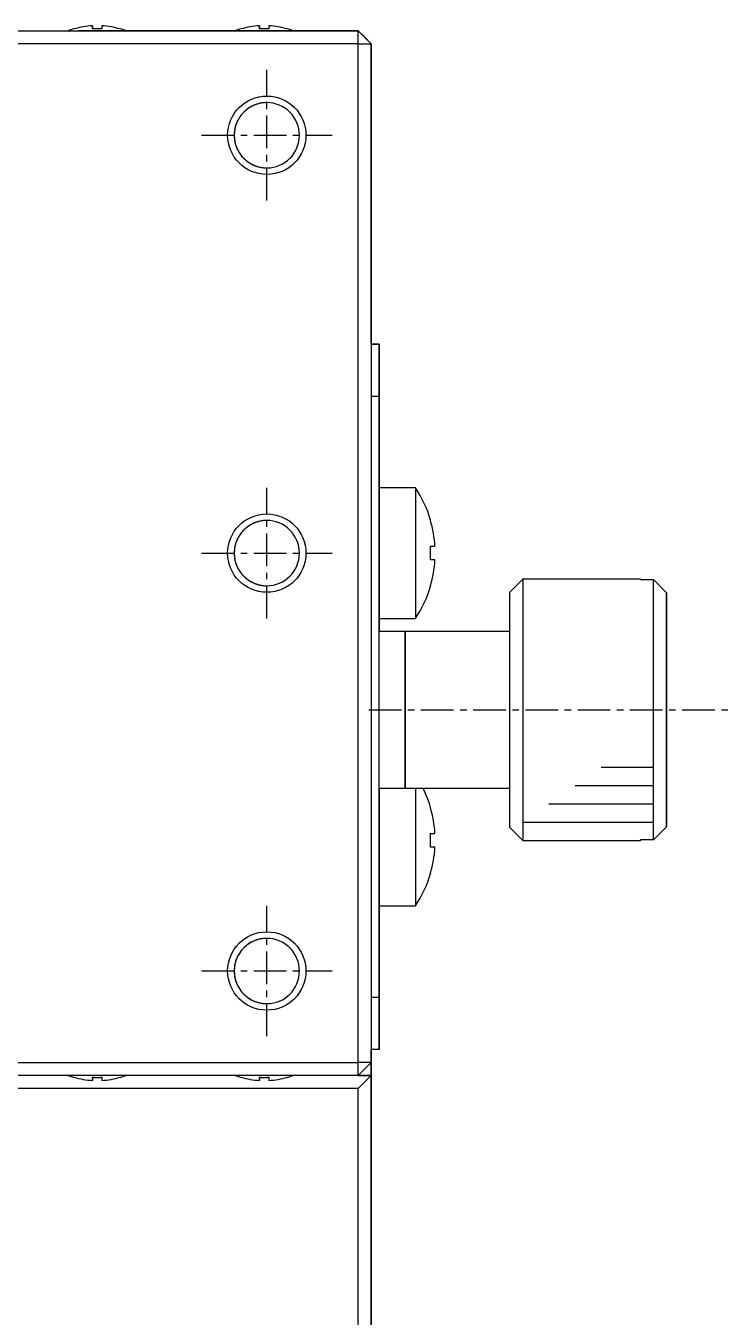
# Model space of a CAD drawing. Extents: x 81 to 317, y 60 to 277.
# Drawn here: x 155.05 to 181.98, y 109.36 to 158.81 of the extents above; entities that cross this region are included whole.
import ezdxf

# ---------------------------------------------------------------- set-up
doc = ezdxf.new("R2010")
doc.units = 0
doc.linetypes.add('CENTER', pattern=[2, 1.25, -0.25, 0.25, -0.25])
doc.layers.get('0').update_dxf_attribs({"linetype": 'CONTINUOUS'})
doc.layers.add('CENTER', color=1, linetype='CENTER')

msp = doc.modelspace()

# ---------------------------------------------------------------- linework, layer by layer
at = {"color": 7, "linetype": 'CONTINUOUS'}
for p, q in [((157.599, 158.806), (157.599, 158.685)), ((157.599, 158.685), (157.599, 158.806)), ((157.599, 158.806), (157.599, 158.685)), ((157.959, 158.806), (157.959, 158.685)), ((163.999, 158.806), (163.999, 158.685)), ((163.999, 158.685), (163.999, 158.806)), ((163.999, 158.806), (163.999, 158.685)), ((164.359, 158.806), (164.359, 158.685)), ((128.778, 158.616), (167.778, 158.616)), ((156.892, 158.685), (156.89, 158.69)), ((156.89, 158.69), (156.892, 158.685)), ((161.479, 158.616), (157.078, 158.616)), ((158.667, 158.69), (158.665, 158.685)), ((164.179, 158.616), (161.479, 158.616)), ((163.292, 158.685), (163.29, 158.69)), ((163.29, 158.69), (163.292, 158.685)), ((166.929, 158.616), (164.179, 158.616)), ((165.067, 158.69), (165.065, 158.685)), ((167.34, 158.616), (166.929, 158.616)), ((167.779, 158.616), (167.34, 158.616)), ((167.778, 158.616), (167.779, 158.616)), ((168.278, 158.116), (167.778, 158.616)), ((167.778, 158.116), (167.778, 158.616)), ((167.779, 158.616), (168.029, 158.366)), ((167.779, 158.616), (168.279, 158.116)), ((168.029, 158.366), (168.279, 158.116)), ((167.778, 158.116), (128.778, 158.116)), ((167.778, 119.116), (167.778, 158.116)), ((167.778, 158.116), (168.278, 158.116)), ((168.278, 158.116), (168.278, 119.116)), ((168.279, 158.116), (168.278, 158.116)), ((168.279, 146.616), (168.279, 158.116)), ((168.279, 146.616), (168.279, 158.116)), ((168.279, 157.616), (168.279, 157.616)), ((168.279, 156.817), (168.279, 157.616)), ((168.279, 146.616), (168.279, 156.817)), ((168.279, 153.366), (168.279, 155.866)), ((168.279, 155.866), (168.279, 153.366)), ((168.279, 148.541), (168.279, 150.691)), ((168.279, 150.691), (168.279, 148.541)), ((168.279, 146.616), (168.278, 146.616)), ((168.278, 146.616), (168.578, 146.616)), ((168.579, 146.616), (168.279, 146.616)), ((168.578, 146.616), (168.579, 146.616)), ((168.578, 146.616), (168.578, 144.616)), ((168.579, 144.616), (168.579, 146.616)), ((168.579, 144.966), (168.579, 143.316)), ((168.579, 143.316), (168.579, 144.966)), ((168.578, 121.616), (168.578, 144.616)), ((168.579, 144.616), (168.579, 141.116)), ((168.579, 143.316), (168.579, 135.616)), ((169.97, 141.116), (168.579, 141.116)), ((169.97, 141.116), (169.97, 136.116)), ((170.541, 139.874), (170.548, 139.878)), ((170.548, 139.878), (170.541, 139.874)), ((170.541, 138.876), (170.714, 138.876)), ((170.714, 138.356), (170.541, 138.356)), ((170.714, 138.356), (170.541, 138.356)), ((174.079, 137.616), (173.579, 137.116)), ((174.079, 137.616), (174.079, 127.616)), ((178.579, 137.616), (174.079, 137.616)), ((178.579, 137.6), (178.579, 137.616)), ((178.579, 137.616), (178.579, 137.6)), ((178.579, 137.6), (179.079, 137.6)), ((179.079, 127.632), (179.079, 137.6)), ((179.079, 137.6), (179.579, 137.098)), ((170.541, 137.357), (170.548, 137.354)), ((170.548, 137.354), (170.541, 137.357)), ((173.579, 128.116), (173.579, 137.116)), ((179.579, 128.134), (179.579, 137.098)), ((179.579, 128.134), (179.579, 137.098)), ((179.579, 137.098), (179.579, 128.134)), ((179.579, 137.098), (179.579, 128.134)), ((168.579, 136.116), (169.97, 136.116)), ((168.579, 136.116), (168.579, 135.616)), ((169.579, 135.616), (168.579, 135.616)), ((169.579, 129.616), (169.579, 135.616)), ((169.579, 135.616), (169.579, 129.616)), ((173.578, 135.616), (169.579, 135.616)), ((168.579, 129.616), (168.579, 122.916)), ((168.579, 129.616), (169.579, 129.616)), ((169.579, 129.616), (173.578, 129.616)), ((169.97, 129.616), (169.97, 125.116)), ((170.541, 128.874), (170.548, 128.878)), ((170.548, 128.878), (170.541, 128.874)), ((173.579, 128.116), (174.079, 127.616)), ((179.579, 128.134), (179.079, 127.632)), ((170.541, 127.876), (170.714, 127.876)), ((174.079, 127.616), (178.579, 127.616)), ((178.579, 127.632), (178.579, 127.616)), ((179.079, 127.632), (178.579, 127.632)), ((178.579, 127.616), (178.579, 127.632)), ((170.714, 127.356), (170.541, 127.356)), ((170.714, 127.356), (170.541, 127.356)), ((170.541, 126.357), (170.548, 126.354)), ((170.548, 126.354), (170.541, 126.357)), ((168.579, 125.116), (168.579, 121.616)), ((168.579, 125.116), (169.97, 125.116)), ((168.579, 121.266), (168.579, 122.916)), ((168.579, 122.916), (168.579, 121.266)), ((168.578, 121.616), (168.578, 119.616)), ((168.579, 119.616), (168.579, 121.616)), ((168.578, 119.616), (168.278, 119.616)), ((168.279, 88.616), (168.279, 119.616)), ((168.279, 119.116), (168.279, 119.616)), ((168.279, 119.116), (168.279, 119.616)), ((168.579, 119.616), (168.578, 119.616)), ((128.778, 119.116), (167.778, 119.116)), ((167.778, 118.616), (168.278, 119.116)), ((168.278, 119.116), (167.778, 119.116)), ((167.778, 118.616), (167.778, 119.116)), ((168.279, 119.116), (167.779, 118.616)), ((168.029, 118.866), (167.779, 118.616)), ((168.279, 119.116), (168.029, 118.866)), ((168.278, 119.116), (168.279, 119.116)), ((168.279, 119.116), (168.279, 118.616)), ((167.778, 118.616), (128.778, 118.616)), ((156.892, 118.546), (156.89, 118.542)), ((156.89, 118.542), (156.892, 118.546)), ((157.599, 118.426), (157.599, 118.546)), ((157.599, 118.546), (157.599, 118.426)), ((157.599, 118.426), (157.599, 118.546)), ((157.959, 118.546), (157.959, 118.426)), ((158.665, 118.546), (158.667, 118.542)), ((163.292, 118.546), (163.29, 118.542)), ((163.29, 118.542), (163.292, 118.546)), ((163.999, 118.426), (163.999, 118.546)), ((163.999, 118.546), (163.999, 118.426)), ((163.999, 118.426), (163.999, 118.546)), ((164.359, 118.546), (164.359, 118.426)), ((165.065, 118.546), (165.067, 118.542)), ((167.779, 118.616), (167.778, 118.616)), ((168.279, 118.616), (167.779, 118.616)), ((167.779, 118.616), (168.279, 118.616)), ((167.779, 118.116), (168.279, 118.616)), ((168.279, 118.616), (168.279, 84.616)), ((167.779, 118.116), (128.779, 118.116)), ((167.779, 84.116), (167.779, 118.116))]:
    msp.add_line(p, q, dxfattribs=at)
at = {"color": 9, "linetype": 'CONTINUOUS'}
for p, q in [((168.578, 144.616), (168.278, 144.616)), ((168.278, 121.616), (168.578, 121.616))]:
    msp.add_line(p, q, dxfattribs=at)
at = {"color": 3, "linetype": 'CONTINUOUS'}
for p, q in [((177.078, 130.416), (179.079, 130.416)), ((176.078, 129.716), (179.079, 129.716)), ((175.078, 129.016), (179.079, 129.016)), ((174.079, 128.316), (179.079, 128.316))]:
    msp.add_line(p, q, dxfattribs=at)
at = {"color": 7, "linetype": 'CONTINUOUS'}
for points in [[(157.959, 158.685, 0), (157.956, 158.685, 0), (157.953, 158.686, 0), (157.95, 158.686, 0), (157.947, 158.686, 0), (157.945, 158.686, 0), (157.942, 158.686, 0), (157.939, 158.686, 0), (157.936, 158.686, 0), (157.933, 158.686, 0), (157.93, 158.687, 0), (157.928, 158.687, 0), (157.925, 158.687, 0), (157.922, 158.687, 0), (157.919, 158.687, 0), (157.916, 158.687, 0), (157.914, 158.687, 0), (157.911, 158.687, 0), (157.908, 158.687, 0), (157.905, 158.688, 0), (157.902, 158.688, 0), (157.9, 158.688, 0), (157.897, 158.688, 0), (157.894, 158.688, 0), (157.891, 158.688, 0), (157.888, 158.688, 0), (157.885, 158.688, 0), (157.883, 158.688, 0), (157.88, 158.688, 0), (157.877, 158.688, 0), (157.874, 158.689, 0), (157.871, 158.689, 0), (157.869, 158.689, 0), (157.866, 158.689, 0), (157.863, 158.689, 0), (157.86, 158.689, 0), (157.857, 158.689, 0), (157.855, 158.689, 0), (157.852, 158.689, 0), (157.849, 158.689, 0), (157.846, 158.689, 0), (157.843, 158.689, 0), (157.84, 158.689, 0), (157.838, 158.689, 0), (157.835, 158.689, 0), (157.832, 158.689, 0), (157.829, 158.689, 0), (157.826, 158.69, 0), (157.824, 158.69, 0), (157.821, 158.69, 0), (157.818, 158.69, 0), (157.815, 158.69, 0), (157.812, 158.69, 0), (157.81, 158.69, 0), (157.807, 158.69, 0), (157.804, 158.69, 0), (157.801, 158.69, 0), (157.798, 158.69, 0), (157.795, 158.69, 0), (157.793, 158.69, 0), (157.79, 158.69, 0), (157.787, 158.69, 0), (157.784, 158.69, 0), (157.781, 158.69, 0), (157.779, 158.69, 0), (157.776, 158.69, 0), (157.773, 158.69, 0), (157.77, 158.69, 0), (157.767, 158.69, 0), (157.765, 158.69, 0), (157.762, 158.69, 0), (157.759, 158.69, 0), (157.756, 158.69, 0), (157.753, 158.69, 0), (157.75, 158.69, 0), (157.748, 158.69, 0), (157.745, 158.69, 0), (157.742, 158.69, 0), (157.739, 158.69, 0), (157.736, 158.69, 0), (157.734, 158.69, 0), (157.731, 158.69, 0), (157.728, 158.689, 0), (157.725, 158.689, 0), (157.722, 158.689, 0), (157.719, 158.689, 0), (157.717, 158.689, 0), (157.714, 158.689, 0), (157.711, 158.689, 0), (157.708, 158.689, 0), (157.705, 158.689, 0), (157.703, 158.689, 0), (157.7, 158.689, 0), (157.697, 158.689, 0), (157.694, 158.689, 0), (157.691, 158.689, 0), (157.689, 158.689, 0), (157.686, 158.689, 0), (157.683, 158.689, 0), (157.68, 158.688, 0), (157.677, 158.688, 0), (157.674, 158.688, 0), (157.672, 158.688, 0), (157.669, 158.688, 0), (157.666, 158.688, 0), (157.663, 158.688, 0), (157.66, 158.688, 0), (157.658, 158.688, 0), (157.655, 158.688, 0), (157.652, 158.688, 0), (157.649, 158.687, 0), (157.646, 158.687, 0), (157.644, 158.687, 0), (157.641, 158.687, 0), (157.638, 158.687, 0), (157.635, 158.687, 0), (157.632, 158.687, 0), (157.629, 158.687, 0), (157.627, 158.687, 0), (157.624, 158.686, 0), (157.621, 158.686, 0), (157.618, 158.686, 0), (157.615, 158.686, 0), (157.613, 158.686, 0), (157.61, 158.686, 0), (157.607, 158.686, 0), (157.604, 158.686, 0), (157.601, 158.685, 0), (157.599, 158.685, 0)], [(164.359, 158.685, 0), (164.356, 158.685, 0), (164.353, 158.686, 0), (164.35, 158.686, 0), (164.347, 158.686, 0), (164.345, 158.686, 0), (164.342, 158.686, 0), (164.339, 158.686, 0), (164.336, 158.686, 0), (164.333, 158.686, 0), (164.33, 158.687, 0), (164.328, 158.687, 0), (164.325, 158.687, 0), (164.322, 158.687, 0), (164.319, 158.687, 0), (164.316, 158.687, 0), (164.314, 158.687, 0), (164.311, 158.687, 0), (164.308, 158.687, 0), (164.305, 158.688, 0), (164.302, 158.688, 0), (164.3, 158.688, 0), (164.297, 158.688, 0), (164.294, 158.688, 0), (164.291, 158.688, 0), (164.288, 158.688, 0), (164.285, 158.688, 0), (164.283, 158.688, 0), (164.28, 158.688, 0), (164.277, 158.688, 0), (164.274, 158.689, 0), (164.271, 158.689, 0), (164.269, 158.689, 0), (164.266, 158.689, 0), (164.263, 158.689, 0), (164.26, 158.689, 0), (164.257, 158.689, 0), (164.255, 158.689, 0), (164.252, 158.689, 0), (164.249, 158.689, 0), (164.246, 158.689, 0), (164.243, 158.689, 0), (164.24, 158.689, 0), (164.238, 158.689, 0), (164.235, 158.689, 0), (164.232, 158.689, 0), (164.229, 158.689, 0), (164.226, 158.69, 0), (164.224, 158.69, 0), (164.221, 158.69, 0), (164.218, 158.69, 0), (164.215, 158.69, 0), (164.212, 158.69, 0), (164.21, 158.69, 0), (164.207, 158.69, 0), (164.204, 158.69, 0), (164.201, 158.69, 0), (164.198, 158.69, 0), (164.195, 158.69, 0), (164.193, 158.69, 0), (164.19, 158.69, 0), (164.187, 158.69, 0), (164.184, 158.69, 0), (164.181, 158.69, 0), (164.179, 158.69, 0), (164.176, 158.69, 0), (164.173, 158.69, 0), (164.17, 158.69, 0), (164.167, 158.69, 0), (164.165, 158.69, 0), (164.162, 158.69, 0), (164.159, 158.69, 0), (164.156, 158.69, 0), (164.153, 158.69, 0), (164.15, 158.69, 0), (164.148, 158.69, 0), (164.145, 158.69, 0), (164.142, 158.69, 0), (164.139, 158.69, 0), (164.136, 158.69, 0), (164.134, 158.69, 0), (164.131, 158.69, 0), (164.128, 158.689, 0), (164.125, 158.689, 0), (164.122, 158.689, 0), (164.119, 158.689, 0), (164.117, 158.689, 0), (164.114, 158.689, 0), (164.111, 158.689, 0), (164.108, 158.689, 0), (164.105, 158.689, 0), (164.103, 158.689, 0), (164.1, 158.689, 0), (164.097, 158.689, 0), (164.094, 158.689, 0), (164.091, 158.689, 0), (164.089, 158.689, 0), (164.086, 158.689, 0), (164.083, 158.689, 0), (164.08, 158.688, 0), (164.077, 158.688, 0), (164.074, 158.688, 0), (164.072, 158.688, 0), (164.069, 158.688, 0), (164.066, 158.688, 0), (164.063, 158.688, 0), (164.06, 158.688, 0), (164.058, 158.688, 0), (164.055, 158.688, 0), (164.052, 158.688, 0), (164.049, 158.687, 0), (164.046, 158.687, 0), (164.044, 158.687, 0), (164.041, 158.687, 0), (164.038, 158.687, 0), (164.035, 158.687, 0), (164.032, 158.687, 0), (164.029, 158.687, 0), (164.027, 158.687, 0), (164.024, 158.686, 0), (164.021, 158.686, 0), (164.018, 158.686, 0), (164.015, 158.686, 0), (164.013, 158.686, 0), (164.01, 158.686, 0), (164.007, 158.686, 0), (164.004, 158.686, 0), (164.001, 158.685, 0), (163.999, 158.685, 0)], [(164.279, 155.866, 0), (164.248, 155.865, 0), (164.217, 155.864, 0), (164.187, 155.862, 0), (164.156, 155.86, 0), (164.126, 155.856, 0), (164.095, 155.852, 0), (164.065, 155.847, 0), (164.035, 155.842, 0), (164.005, 155.835, 0), (163.975, 155.828, 0), (163.945, 155.82, 0), (163.916, 155.812, 0), (163.886, 155.803, 0), (163.857, 155.793, 0), (163.829, 155.782, 0), (163.8, 155.771, 0), (163.772, 155.758, 0), (163.744, 155.746, 0), (163.717, 155.732, 0), (163.689, 155.718, 0), (163.662, 155.703, 0), (163.636, 155.688, 0), (163.61, 155.672, 0), (163.584, 155.655, 0), (163.559, 155.638, 0), (163.534, 155.62, 0), (163.509, 155.601, 0), (163.486, 155.582, 0), (163.462, 155.562, 0), (163.439, 155.542, 0), (163.417, 155.521, 0), (163.395, 155.5, 0), (163.373, 155.478, 0), (163.352, 155.455, 0), (163.332, 155.432, 0), (163.312, 155.409, 0), (163.293, 155.385, 0), (163.275, 155.36, 0), (163.257, 155.335, 0), (163.239, 155.31, 0), (163.222, 155.284, 0), (163.206, 155.258, 0), (163.191, 155.232, 0), (163.176, 155.205, 0), (163.162, 155.178, 0), (163.149, 155.15, 0), (163.136, 155.122, 0), (163.124, 155.094, 0), (163.112, 155.066, 0), (163.102, 155.037, 0), (163.092, 155.008, 0), (163.082, 154.979, 0), (163.074, 154.949, 0), (163.066, 154.919, 0), (163.059, 154.89, 0), (163.053, 154.86, 0), (163.047, 154.829, 0), (163.042, 154.799, 0), (163.038, 154.769, 0), (163.035, 154.738, 0), (163.032, 154.708, 0), (163.03, 154.677, 0), (163.029, 154.646, 0), (163.029, 154.616, 0), (163.029, 154.585, 0), (163.03, 154.554, 0), (163.032, 154.524, 0), (163.035, 154.493, 0), (163.038, 154.463, 0), (163.042, 154.432, 0), (163.047, 154.402, 0), (163.053, 154.372, 0), (163.059, 154.342, 0), (163.066, 154.312, 0), (163.074, 154.282, 0), (163.082, 154.253, 0), (163.092, 154.224, 0), (163.102, 154.195, 0), (163.112, 154.166, 0), (163.124, 154.137, 0), (163.136, 154.109, 0), (163.149, 154.081, 0), (163.162, 154.054, 0), (163.176, 154.026, 0), (163.191, 154, 0), (163.206, 153.973, 0), (163.222, 153.947, 0), (163.239, 153.921, 0), (163.257, 153.896, 0), (163.275, 153.871, 0), (163.293, 153.847, 0), (163.312, 153.823, 0), (163.332, 153.799, 0), (163.352, 153.776, 0), (163.373, 153.754, 0), (163.395, 153.732, 0), (163.417, 153.71, 0), (163.439, 153.69, 0), (163.462, 153.669, 0), (163.486, 153.649, 0), (163.509, 153.63, 0), (163.534, 153.612, 0), (163.559, 153.594, 0), (163.584, 153.576, 0), (163.61, 153.56, 0), (163.636, 153.544, 0), (163.662, 153.528, 0), (163.689, 153.513, 0), (163.717, 153.499, 0), (163.744, 153.486, 0), (163.772, 153.473, 0), (163.8, 153.461, 0), (163.829, 153.449, 0), (163.857, 153.439, 0), (163.886, 153.429, 0), (163.916, 153.42, 0), (163.945, 153.411, 0), (163.975, 153.403, 0), (164.005, 153.396, 0), (164.035, 153.39, 0), (164.065, 153.384, 0), (164.095, 153.379, 0), (164.126, 153.375, 0), (164.156, 153.372, 0), (164.187, 153.369, 0), (164.217, 153.367, 0), (164.248, 153.366, 0), (164.279, 153.366, 0)], [(163.847, 155.789, 0), (163.847, 155.789, 0), (163.846, 155.789, 0), (163.845, 155.788, 0), (163.845, 155.788, 0), (163.844, 155.788, 0), (163.844, 155.788, 0), (163.843, 155.787, 0), (163.843, 155.787, 0), (163.842, 155.787, 0), (163.842, 155.787, 0), (163.841, 155.787, 0), (163.841, 155.786, 0), (163.84, 155.786, 0), (163.84, 155.786, 0), (163.839, 155.786, 0), (163.838, 155.786, 0), (163.838, 155.785, 0), (163.837, 155.785, 0), (163.837, 155.785, 0), (163.836, 155.785, 0), (163.836, 155.785, 0), (163.835, 155.784, 0), (163.835, 155.784, 0), (163.834, 155.784, 0), (163.834, 155.784, 0), (163.833, 155.784, 0), (163.833, 155.783, 0), (163.832, 155.783, 0), (163.831, 155.783, 0), (163.831, 155.783, 0), (163.83, 155.783, 0), (163.83, 155.782, 0), (163.829, 155.782, 0), (163.829, 155.782, 0), (163.828, 155.782, 0), (163.828, 155.782, 0), (163.827, 155.781, 0), (163.827, 155.781, 0), (163.826, 155.781, 0), (163.826, 155.781, 0), (163.825, 155.781, 0), (163.824, 155.78, 0), (163.824, 155.78, 0), (163.823, 155.78, 0), (163.823, 155.78, 0), (163.822, 155.779, 0), (163.822, 155.779, 0), (163.821, 155.779, 0), (163.821, 155.779, 0), (163.82, 155.779, 0), (163.82, 155.778, 0), (163.819, 155.778, 0), (163.819, 155.778, 0), (163.818, 155.778, 0), (163.817, 155.778, 0), (163.817, 155.777, 0), (163.816, 155.777, 0), (163.816, 155.777, 0), (163.815, 155.777, 0), (163.815, 155.776, 0), (163.814, 155.776, 0), (163.814, 155.776, 0), (163.813, 155.776, 0), (163.813, 155.776, 0), (163.812, 155.775, 0), (163.812, 155.775, 0), (163.811, 155.775, 0), (163.81, 155.775, 0), (163.81, 155.775, 0), (163.809, 155.774, 0), (163.809, 155.774, 0), (163.808, 155.774, 0), (163.808, 155.774, 0), (163.807, 155.773, 0), (163.807, 155.773, 0), (163.806, 155.773, 0), (163.806, 155.773, 0), (163.805, 155.773, 0), (163.805, 155.772, 0), (163.804, 155.772, 0), (163.804, 155.772, 0), (163.803, 155.772, 0), (163.802, 155.772, 0), (163.802, 155.771, 0), (163.801, 155.771, 0), (163.801, 155.771, 0), (163.8, 155.771, 0), (163.8, 155.77, 0), (163.799, 155.77, 0), (163.799, 155.77, 0), (163.798, 155.77, 0), (163.798, 155.77, 0), (163.797, 155.769, 0), (163.797, 155.769, 0), (163.796, 155.769, 0), (163.796, 155.769, 0), (163.795, 155.768, 0), (163.794, 155.768, 0), (163.794, 155.768, 0), (163.793, 155.768, 0), (163.793, 155.768, 0), (163.792, 155.767, 0), (163.792, 155.767, 0), (163.791, 155.767, 0), (163.791, 155.767, 0), (163.79, 155.766, 0), (163.79, 155.766, 0), (163.789, 155.766, 0), (163.789, 155.766, 0), (163.788, 155.765, 0), (163.788, 155.765, 0), (163.787, 155.765, 0), (163.787, 155.765, 0), (163.786, 155.765, 0), (163.785, 155.764, 0), (163.785, 155.764, 0), (163.784, 155.764, 0), (163.784, 155.764, 0), (163.783, 155.763, 0), (163.783, 155.763, 0), (163.782, 155.763, 0), (163.782, 155.763, 0), (163.781, 155.763, 0), (163.781, 155.762, 0), (163.78, 155.762, 0), (163.78, 155.762, 0), (163.779, 155.762, 0), (163.779, 155.761, 0)], [(163.779, 153.47, 0), (163.779, 153.47, 0), (163.779, 153.47, 0), (163.78, 153.47, 0), (163.78, 153.469, 0), (163.781, 153.469, 0), (163.781, 153.469, 0), (163.782, 153.469, 0), (163.782, 153.469, 0), (163.782, 153.468, 0), (163.783, 153.468, 0), (163.783, 153.468, 0), (163.784, 153.468, 0), (163.784, 153.468, 0), (163.785, 153.467, 0), (163.785, 153.467, 0), (163.786, 153.467, 0), (163.786, 153.467, 0), (163.786, 153.467, 0), (163.787, 153.466, 0), (163.787, 153.466, 0), (163.788, 153.466, 0), (163.788, 153.466, 0), (163.789, 153.466, 0), (163.789, 153.466, 0), (163.789, 153.465, 0), (163.79, 153.465, 0), (163.79, 153.465, 0), (163.791, 153.465, 0), (163.791, 153.465, 0), (163.792, 153.464, 0), (163.792, 153.464, 0), (163.793, 153.464, 0), (163.793, 153.464, 0), (163.793, 153.464, 0), (163.794, 153.464, 0), (163.794, 153.463, 0), (163.795, 153.463, 0), (163.795, 153.463, 0), (163.796, 153.463, 0), (163.796, 153.463, 0), (163.797, 153.462, 0), (163.797, 153.462, 0), (163.797, 153.462, 0), (163.798, 153.462, 0), (163.798, 153.462, 0), (163.799, 153.461, 0), (163.799, 153.461, 0), (163.8, 153.461, 0), (163.8, 153.461, 0), (163.8, 153.461, 0), (163.801, 153.461, 0), (163.801, 153.46, 0), (163.802, 153.46, 0), (163.802, 153.46, 0), (163.803, 153.46, 0), (163.803, 153.46, 0), (163.804, 153.459, 0), (163.804, 153.459, 0), (163.804, 153.459, 0), (163.805, 153.459, 0), (163.805, 153.459, 0), (163.806, 153.459, 0), (163.806, 153.458, 0), (163.807, 153.458, 0), (163.807, 153.458, 0), (163.808, 153.458, 0), (163.808, 153.458, 0), (163.808, 153.458, 0), (163.809, 153.457, 0), (163.809, 153.457, 0), (163.81, 153.457, 0), (163.81, 153.457, 0), (163.811, 153.457, 0), (163.811, 153.456, 0), (163.811, 153.456, 0), (163.812, 153.456, 0), (163.812, 153.456, 0), (163.813, 153.456, 0), (163.813, 153.456, 0), (163.814, 153.455, 0), (163.814, 153.455, 0), (163.815, 153.455, 0), (163.815, 153.455, 0), (163.815, 153.455, 0), (163.816, 153.454, 0), (163.816, 153.454, 0), (163.817, 153.454, 0), (163.817, 153.454, 0), (163.818, 153.454, 0), (163.818, 153.454, 0), (163.819, 153.453, 0), (163.819, 153.453, 0), (163.819, 153.453, 0), (163.82, 153.453, 0), (163.82, 153.453, 0), (163.821, 153.453, 0), (163.821, 153.452, 0), (163.822, 153.452, 0), (163.822, 153.452, 0), (163.823, 153.452, 0), (163.823, 153.452, 0), (163.823, 153.452, 0), (163.824, 153.451, 0), (163.824, 153.451, 0), (163.825, 153.451, 0), (163.825, 153.451, 0), (163.826, 153.451, 0), (163.826, 153.45, 0), (163.827, 153.45, 0), (163.827, 153.45, 0), (163.827, 153.45, 0), (163.828, 153.45, 0), (163.828, 153.45, 0), (163.829, 153.449, 0), (163.829, 153.449, 0), (163.83, 153.449, 0), (163.83, 153.449, 0), (163.831, 153.449, 0), (163.831, 153.449, 0), (163.831, 153.448, 0), (163.832, 153.448, 0), (163.832, 153.448, 0), (163.833, 153.448, 0), (163.833, 153.448, 0), (163.834, 153.448, 0), (163.834, 153.447, 0), (163.835, 153.447, 0), (163.835, 153.447, 0)], [(164.279, 139.866, 0), (164.248, 139.865, 0), (164.217, 139.864, 0), (164.187, 139.862, 0), (164.156, 139.86, 0), (164.126, 139.856, 0), (164.095, 139.852, 0), (164.065, 139.847, 0), (164.035, 139.842, 0), (164.005, 139.835, 0), (163.975, 139.828, 0), (163.945, 139.82, 0), (163.916, 139.812, 0), (163.886, 139.803, 0), (163.857, 139.793, 0), (163.829, 139.782, 0), (163.8, 139.771, 0), (163.772, 139.758, 0), (163.744, 139.746, 0), (163.717, 139.732, 0), (163.689, 139.718, 0), (163.662, 139.703, 0), (163.636, 139.688, 0), (163.61, 139.672, 0), (163.584, 139.655, 0), (163.559, 139.638, 0), (163.534, 139.62, 0), (163.509, 139.601, 0), (163.486, 139.582, 0), (163.462, 139.562, 0), (163.439, 139.542, 0), (163.417, 139.521, 0), (163.395, 139.5, 0), (163.373, 139.478, 0), (163.352, 139.455, 0), (163.332, 139.432, 0), (163.312, 139.409, 0), (163.293, 139.385, 0), (163.275, 139.36, 0), (163.257, 139.335, 0), (163.239, 139.31, 0), (163.222, 139.284, 0), (163.206, 139.258, 0), (163.191, 139.232, 0), (163.176, 139.205, 0), (163.162, 139.178, 0), (163.149, 139.15, 0), (163.136, 139.122, 0), (163.124, 139.094, 0), (163.112, 139.066, 0), (163.102, 139.037, 0), (163.092, 139.008, 0), (163.082, 138.979, 0), (163.074, 138.949, 0), (163.066, 138.919, 0), (163.059, 138.89, 0), (163.053, 138.86, 0), (163.047, 138.829, 0), (163.042, 138.799, 0), (163.038, 138.769, 0), (163.035, 138.738, 0), (163.032, 138.708, 0), (163.03, 138.677, 0), (163.029, 138.646, 0), (163.029, 138.616, 0), (163.029, 138.585, 0), (163.03, 138.554, 0), (163.032, 138.524, 0), (163.035, 138.493, 0), (163.038, 138.463, 0), (163.042, 138.432, 0), (163.047, 138.402, 0), (163.053, 138.372, 0), (163.059, 138.342, 0), (163.066, 138.312, 0), (163.074, 138.282, 0), (163.082, 138.253, 0), (163.092, 138.224, 0), (163.102, 138.195, 0), (163.112, 138.166, 0), (163.124, 138.137, 0), (163.136, 138.109, 0), (163.149, 138.081, 0), (163.162, 138.054, 0), (163.176, 138.026, 0), (163.191, 138, 0), (163.206, 137.973, 0), (163.222, 137.947, 0), (163.239, 137.921, 0), (163.257, 137.896, 0), (163.275, 137.871, 0), (163.293, 137.847, 0), (163.312, 137.823, 0), (163.332, 137.799, 0), (163.352, 137.776, 0), (163.373, 137.754, 0), (163.395, 137.732, 0), (163.417, 137.71, 0), (163.439, 137.69, 0), (163.462, 137.669, 0), (163.486, 137.649, 0), (163.509, 137.63, 0), (163.534, 137.612, 0), (163.559, 137.594, 0), (163.584, 137.576, 0), (163.61, 137.56, 0), (163.636, 137.544, 0), (163.662, 137.528, 0), (163.689, 137.513, 0), (163.717, 137.499, 0), (163.744, 137.486, 0), (163.772, 137.473, 0), (163.8, 137.461, 0), (163.829, 137.449, 0), (163.857, 137.439, 0), (163.886, 137.429, 0), (163.916, 137.42, 0), (163.945, 137.411, 0), (163.975, 137.403, 0), (164.005, 137.396, 0), (164.035, 137.39, 0), (164.065, 137.384, 0), (164.095, 137.379, 0), (164.126, 137.375, 0), (164.156, 137.372, 0), (164.187, 137.369, 0), (164.217, 137.367, 0), (164.248, 137.366, 0), (164.279, 137.366, 0)], [(170.541, 138.356, 0), (170.542, 138.36, 0), (170.542, 138.364, 0), (170.542, 138.368, 0), (170.542, 138.372, 0), (170.542, 138.376, 0), (170.543, 138.38, 0), (170.543, 138.384, 0), (170.543, 138.388, 0), (170.543, 138.392, 0), (170.543, 138.396, 0), (170.543, 138.4, 0), (170.544, 138.404, 0), (170.544, 138.408, 0), (170.544, 138.413, 0), (170.544, 138.417, 0), (170.544, 138.421, 0), (170.544, 138.425, 0), (170.545, 138.429, 0), (170.545, 138.433, 0), (170.545, 138.437, 0), (170.545, 138.441, 0), (170.545, 138.445, 0), (170.545, 138.449, 0), (170.545, 138.453, 0), (170.546, 138.457, 0), (170.546, 138.461, 0), (170.546, 138.465, 0), (170.546, 138.469, 0), (170.546, 138.473, 0), (170.546, 138.478, 0), (170.546, 138.482, 0), (170.546, 138.486, 0), (170.547, 138.49, 0), (170.547, 138.494, 0), (170.547, 138.498, 0), (170.547, 138.502, 0), (170.547, 138.506, 0), (170.547, 138.51, 0), (170.547, 138.514, 0), (170.547, 138.518, 0), (170.547, 138.522, 0), (170.547, 138.526, 0), (170.547, 138.53, 0), (170.547, 138.534, 0), (170.548, 138.538, 0), (170.548, 138.543, 0), (170.548, 138.547, 0), (170.548, 138.551, 0), (170.548, 138.555, 0), (170.548, 138.559, 0), (170.548, 138.563, 0), (170.548, 138.567, 0), (170.548, 138.571, 0), (170.548, 138.575, 0), (170.548, 138.579, 0), (170.548, 138.583, 0), (170.548, 138.587, 0), (170.548, 138.591, 0), (170.548, 138.595, 0), (170.548, 138.599, 0), (170.548, 138.604, 0), (170.548, 138.608, 0), (170.548, 138.612, 0), (170.548, 138.616, 0), (170.548, 138.62, 0), (170.548, 138.624, 0), (170.548, 138.628, 0), (170.548, 138.632, 0), (170.548, 138.636, 0), (170.548, 138.64, 0), (170.548, 138.644, 0), (170.548, 138.648, 0), (170.548, 138.652, 0), (170.548, 138.656, 0), (170.548, 138.66, 0), (170.548, 138.664, 0), (170.548, 138.669, 0), (170.548, 138.673, 0), (170.548, 138.677, 0), (170.548, 138.681, 0), (170.548, 138.685, 0), (170.548, 138.689, 0), (170.548, 138.693, 0), (170.547, 138.697, 0), (170.547, 138.701, 0), (170.547, 138.705, 0), (170.547, 138.709, 0), (170.547, 138.713, 0), (170.547, 138.717, 0), (170.547, 138.721, 0), (170.547, 138.725, 0), (170.547, 138.73, 0), (170.547, 138.734, 0), (170.547, 138.738, 0), (170.547, 138.742, 0), (170.546, 138.746, 0), (170.546, 138.75, 0), (170.546, 138.754, 0), (170.546, 138.758, 0), (170.546, 138.762, 0), (170.546, 138.766, 0), (170.546, 138.77, 0), (170.546, 138.774, 0), (170.545, 138.778, 0), (170.545, 138.782, 0), (170.545, 138.786, 0), (170.545, 138.79, 0), (170.545, 138.795, 0), (170.545, 138.799, 0), (170.545, 138.803, 0), (170.544, 138.807, 0), (170.544, 138.811, 0), (170.544, 138.815, 0), (170.544, 138.819, 0), (170.544, 138.823, 0), (170.544, 138.827, 0), (170.543, 138.831, 0), (170.543, 138.835, 0), (170.543, 138.839, 0), (170.543, 138.843, 0), (170.543, 138.847, 0), (170.543, 138.851, 0), (170.542, 138.855, 0), (170.542, 138.859, 0), (170.542, 138.864, 0), (170.542, 138.868, 0), (170.542, 138.872, 0), (170.541, 138.876, 0)], [(170.541, 138.356, 0), (170.541, 138.36, 0), (170.542, 138.364, 0), (170.542, 138.368, 0), (170.542, 138.372, 0), (170.542, 138.376, 0), (170.542, 138.38, 0), (170.543, 138.384, 0), (170.543, 138.388, 0), (170.543, 138.392, 0), (170.543, 138.396, 0), (170.543, 138.4, 0), (170.544, 138.404, 0), (170.544, 138.408, 0), (170.544, 138.413, 0), (170.544, 138.417, 0), (170.544, 138.421, 0), (170.544, 138.425, 0), (170.545, 138.429, 0), (170.545, 138.433, 0), (170.545, 138.437, 0), (170.545, 138.441, 0), (170.545, 138.445, 0), (170.545, 138.449, 0), (170.545, 138.453, 0), (170.546, 138.457, 0), (170.546, 138.461, 0), (170.546, 138.465, 0), (170.546, 138.469, 0), (170.546, 138.473, 0), (170.546, 138.478, 0), (170.546, 138.482, 0), (170.546, 138.486, 0), (170.546, 138.49, 0), (170.547, 138.494, 0), (170.547, 138.498, 0), (170.547, 138.502, 0), (170.547, 138.506, 0), (170.547, 138.51, 0), (170.547, 138.514, 0), (170.547, 138.518, 0), (170.547, 138.522, 0), (170.547, 138.526, 0), (170.547, 138.53, 0), (170.547, 138.534, 0), (170.547, 138.538, 0), (170.548, 138.543, 0), (170.548, 138.547, 0), (170.548, 138.551, 0), (170.548, 138.555, 0), (170.548, 138.559, 0), (170.548, 138.563, 0), (170.548, 138.567, 0), (170.548, 138.571, 0), (170.548, 138.575, 0), (170.548, 138.579, 0), (170.548, 138.583, 0), (170.548, 138.587, 0), (170.548, 138.591, 0), (170.548, 138.595, 0), (170.548, 138.599, 0), (170.548, 138.604, 0), (170.548, 138.608, 0), (170.548, 138.612, 0), (170.548, 138.616, 0), (170.548, 138.62, 0), (170.548, 138.624, 0), (170.548, 138.628, 0), (170.548, 138.632, 0), (170.548, 138.636, 0), (170.548, 138.64, 0), (170.548, 138.644, 0), (170.548, 138.648, 0), (170.548, 138.652, 0), (170.548, 138.656, 0), (170.548, 138.66, 0), (170.548, 138.664, 0), (170.548, 138.669, 0), (170.548, 138.673, 0), (170.548, 138.677, 0), (170.548, 138.681, 0), (170.548, 138.685, 0), (170.548, 138.689, 0), (170.547, 138.693, 0), (170.547, 138.697, 0), (170.547, 138.701, 0), (170.547, 138.705, 0), (170.547, 138.709, 0), (170.547, 138.713, 0), (170.547, 138.717, 0), (170.547, 138.721, 0), (170.547, 138.725, 0), (170.547, 138.73, 0), (170.547, 138.734, 0), (170.547, 138.738, 0), (170.546, 138.742, 0), (170.546, 138.746, 0), (170.546, 138.75, 0), (170.546, 138.754, 0), (170.546, 138.758, 0), (170.546, 138.762, 0), (170.546, 138.766, 0), (170.546, 138.77, 0), (170.546, 138.774, 0), (170.545, 138.778, 0), (170.545, 138.782, 0), (170.545, 138.786, 0), (170.545, 138.79, 0), (170.545, 138.795, 0), (170.545, 138.799, 0), (170.545, 138.803, 0), (170.544, 138.807, 0), (170.544, 138.811, 0), (170.544, 138.815, 0), (170.544, 138.819, 0), (170.544, 138.823, 0), (170.544, 138.827, 0), (170.543, 138.831, 0), (170.543, 138.835, 0), (170.543, 138.839, 0), (170.543, 138.843, 0), (170.543, 138.847, 0), (170.542, 138.851, 0), (170.542, 138.855, 0), (170.542, 138.859, 0), (170.542, 138.864, 0), (170.542, 138.868, 0), (170.541, 138.872, 0), (170.541, 138.876, 0)], [(163.779, 137.47, 0), (163.779, 137.47, 0), (163.779, 137.47, 0), (163.78, 137.47, 0), (163.78, 137.469, 0), (163.781, 137.469, 0), (163.781, 137.469, 0), (163.782, 137.469, 0), (163.782, 137.469, 0), (163.782, 137.468, 0), (163.783, 137.468, 0), (163.783, 137.468, 0), (163.784, 137.468, 0), (163.784, 137.468, 0), (163.785, 137.467, 0), (163.785, 137.467, 0), (163.786, 137.467, 0), (163.786, 137.467, 0), (163.786, 137.467, 0), (163.787, 137.466, 0), (163.787, 137.466, 0), (163.788, 137.466, 0), (163.788, 137.466, 0), (163.789, 137.466, 0), (163.789, 137.466, 0), (163.789, 137.465, 0), (163.79, 137.465, 0), (163.79, 137.465, 0), (163.791, 137.465, 0), (163.791, 137.465, 0), (163.792, 137.464, 0), (163.792, 137.464, 0), (163.793, 137.464, 0), (163.793, 137.464, 0), (163.793, 137.464, 0), (163.794, 137.464, 0), (163.794, 137.463, 0), (163.795, 137.463, 0), (163.795, 137.463, 0), (163.796, 137.463, 0), (163.796, 137.463, 0), (163.797, 137.462, 0), (163.797, 137.462, 0), (163.797, 137.462, 0), (163.798, 137.462, 0), (163.798, 137.462, 0), (163.799, 137.461, 0), (163.799, 137.461, 0), (163.8, 137.461, 0), (163.8, 137.461, 0), (163.8, 137.461, 0), (163.801, 137.461, 0), (163.801, 137.46, 0), (163.802, 137.46, 0), (163.802, 137.46, 0), (163.803, 137.46, 0), (163.803, 137.46, 0), (163.804, 137.459, 0), (163.804, 137.459, 0), (163.804, 137.459, 0), (163.805, 137.459, 0), (163.805, 137.459, 0), (163.806, 137.459, 0), (163.806, 137.458, 0), (163.807, 137.458, 0), (163.807, 137.458, 0), (163.808, 137.458, 0), (163.808, 137.458, 0), (163.808, 137.458, 0), (163.809, 137.457, 0), (163.809, 137.457, 0), (163.81, 137.457, 0), (163.81, 137.457, 0), (163.811, 137.457, 0), (163.811, 137.456, 0), (163.811, 137.456, 0), (163.812, 137.456, 0), (163.812, 137.456, 0), (163.813, 137.456, 0), (163.813, 137.456, 0), (163.814, 137.455, 0), (163.814, 137.455, 0), (163.815, 137.455, 0), (163.815, 137.455, 0), (163.815, 137.455, 0), (163.816, 137.454, 0), (163.816, 137.454, 0), (163.817, 137.454, 0), (163.817, 137.454, 0), (163.818, 137.454, 0), (163.818, 137.454, 0), (163.819, 137.453, 0), (163.819, 137.453, 0), (163.819, 137.453, 0), (163.82, 137.453, 0), (163.82, 137.453, 0), (163.821, 137.453, 0), (163.821, 137.452, 0), (163.822, 137.452, 0), (163.822, 137.452, 0), (163.823, 137.452, 0), (163.823, 137.452, 0), (163.823, 137.452, 0), (163.824, 137.451, 0), (163.824, 137.451, 0), (163.825, 137.451, 0), (163.825, 137.451, 0), (163.826, 137.451, 0), (163.826, 137.45, 0), (163.827, 137.45, 0), (163.827, 137.45, 0), (163.827, 137.45, 0), (163.828, 137.45, 0), (163.828, 137.45, 0), (163.829, 137.449, 0), (163.829, 137.449, 0), (163.83, 137.449, 0), (163.83, 137.449, 0), (163.831, 137.449, 0), (163.831, 137.449, 0), (163.831, 137.448, 0), (163.832, 137.448, 0), (163.832, 137.448, 0), (163.833, 137.448, 0), (163.833, 137.448, 0), (163.834, 137.448, 0), (163.834, 137.447, 0), (163.835, 137.447, 0), (163.835, 137.447, 0)], [(170.541, 127.356, 0), (170.541, 127.36, 0), (170.542, 127.364, 0), (170.542, 127.368, 0), (170.542, 127.372, 0), (170.542, 127.376, 0), (170.542, 127.38, 0), (170.543, 127.384, 0), (170.543, 127.388, 0), (170.543, 127.392, 0), (170.543, 127.396, 0), (170.543, 127.4, 0), (170.544, 127.404, 0), (170.544, 127.408, 0), (170.544, 127.413, 0), (170.544, 127.417, 0), (170.544, 127.421, 0), (170.544, 127.425, 0), (170.545, 127.429, 0), (170.545, 127.433, 0), (170.545, 127.437, 0), (170.545, 127.441, 0), (170.545, 127.445, 0), (170.545, 127.449, 0), (170.545, 127.453, 0), (170.546, 127.457, 0), (170.546, 127.461, 0), (170.546, 127.465, 0), (170.546, 127.469, 0), (170.546, 127.473, 0), (170.546, 127.478, 0), (170.546, 127.482, 0), (170.546, 127.486, 0), (170.546, 127.49, 0), (170.547, 127.494, 0), (170.547, 127.498, 0), (170.547, 127.502, 0), (170.547, 127.506, 0), (170.547, 127.51, 0), (170.547, 127.514, 0), (170.547, 127.518, 0), (170.547, 127.522, 0), (170.547, 127.526, 0), (170.547, 127.53, 0), (170.547, 127.534, 0), (170.547, 127.538, 0), (170.548, 127.543, 0), (170.548, 127.547, 0), (170.548, 127.551, 0), (170.548, 127.555, 0), (170.548, 127.559, 0), (170.548, 127.563, 0), (170.548, 127.567, 0), (170.548, 127.571, 0), (170.548, 127.575, 0), (170.548, 127.579, 0), (170.548, 127.583, 0), (170.548, 127.587, 0), (170.548, 127.591, 0), (170.548, 127.595, 0), (170.548, 127.599, 0), (170.548, 127.604, 0), (170.548, 127.608, 0), (170.548, 127.612, 0), (170.548, 127.616, 0), (170.548, 127.62, 0), (170.548, 127.624, 0), (170.548, 127.628, 0), (170.548, 127.632, 0), (170.548, 127.636, 0), (170.548, 127.64, 0), (170.548, 127.644, 0), (170.548, 127.648, 0), (170.548, 127.652, 0), (170.548, 127.656, 0), (170.548, 127.66, 0), (170.548, 127.664, 0), (170.548, 127.669, 0), (170.548, 127.673, 0), (170.548, 127.677, 0), (170.548, 127.681, 0), (170.548, 127.685, 0), (170.548, 127.689, 0), (170.547, 127.693, 0), (170.547, 127.697, 0), (170.547, 127.701, 0), (170.547, 127.705, 0), (170.547, 127.709, 0), (170.547, 127.713, 0), (170.547, 127.717, 0), (170.547, 127.721, 0), (170.547, 127.725, 0), (170.547, 127.73, 0), (170.547, 127.734, 0), (170.547, 127.738, 0), (170.546, 127.742, 0), (170.546, 127.746, 0), (170.546, 127.75, 0), (170.546, 127.754, 0), (170.546, 127.758, 0), (170.546, 127.762, 0), (170.546, 127.766, 0), (170.546, 127.77, 0), (170.546, 127.774, 0), (170.545, 127.778, 0), (170.545, 127.782, 0), (170.545, 127.786, 0), (170.545, 127.79, 0), (170.545, 127.795, 0), (170.545, 127.799, 0), (170.545, 127.803, 0), (170.544, 127.807, 0), (170.544, 127.811, 0), (170.544, 127.815, 0), (170.544, 127.819, 0), (170.544, 127.823, 0), (170.544, 127.827, 0), (170.543, 127.831, 0), (170.543, 127.835, 0), (170.543, 127.839, 0), (170.543, 127.843, 0), (170.543, 127.847, 0), (170.542, 127.851, 0), (170.542, 127.855, 0), (170.542, 127.859, 0), (170.542, 127.864, 0), (170.542, 127.868, 0), (170.541, 127.872, 0), (170.541, 127.876, 0)], [(164.279, 123.866, 0), (164.248, 123.865, 0), (164.217, 123.864, 0), (164.187, 123.862, 0), (164.156, 123.86, 0), (164.126, 123.856, 0), (164.095, 123.852, 0), (164.065, 123.847, 0), (164.035, 123.842, 0), (164.005, 123.835, 0), (163.975, 123.828, 0), (163.945, 123.82, 0), (163.916, 123.812, 0), (163.886, 123.803, 0), (163.857, 123.793, 0), (163.829, 123.782, 0), (163.8, 123.771, 0), (163.772, 123.758, 0), (163.744, 123.746, 0), (163.717, 123.732, 0), (163.689, 123.718, 0), (163.662, 123.703, 0), (163.636, 123.688, 0), (163.61, 123.672, 0), (163.584, 123.655, 0), (163.559, 123.638, 0), (163.534, 123.62, 0), (163.509, 123.601, 0), (163.486, 123.582, 0), (163.462, 123.562, 0), (163.439, 123.542, 0), (163.417, 123.521, 0), (163.395, 123.5, 0), (163.373, 123.478, 0), (163.352, 123.455, 0), (163.332, 123.432, 0), (163.312, 123.409, 0), (163.293, 123.385, 0), (163.275, 123.36, 0), (163.257, 123.335, 0), (163.239, 123.31, 0), (163.222, 123.284, 0), (163.206, 123.258, 0), (163.191, 123.232, 0), (163.176, 123.205, 0), (163.162, 123.178, 0), (163.149, 123.15, 0), (163.136, 123.122, 0), (163.124, 123.094, 0), (163.112, 123.066, 0), (163.102, 123.037, 0), (163.092, 123.008, 0), (163.082, 122.979, 0), (163.074, 122.949, 0), (163.066, 122.919, 0), (163.059, 122.89, 0), (163.053, 122.86, 0), (163.047, 122.829, 0), (163.042, 122.799, 0), (163.038, 122.769, 0), (163.035, 122.738, 0), (163.032, 122.708, 0), (163.03, 122.677, 0), (163.029, 122.646, 0), (163.029, 122.616, 0), (163.029, 122.585, 0), (163.03, 122.554, 0), (163.032, 122.524, 0), (163.035, 122.493, 0), (163.038, 122.463, 0), (163.042, 122.432, 0), (163.047, 122.402, 0), (163.053, 122.372, 0), (163.059, 122.342, 0), (163.066, 122.312, 0), (163.074, 122.282, 0), (163.082, 122.253, 0), (163.092, 122.224, 0), (163.102, 122.195, 0), (163.112, 122.166, 0), (163.124, 122.137, 0), (163.136, 122.109, 0), (163.149, 122.081, 0), (163.162, 122.054, 0), (163.176, 122.026, 0), (163.191, 122, 0), (163.206, 121.973, 0), (163.222, 121.947, 0), (163.239, 121.921, 0), (163.257, 121.896, 0), (163.275, 121.871, 0), (163.293, 121.847, 0), (163.312, 121.823, 0), (163.332, 121.799, 0), (163.352, 121.776, 0), (163.373, 121.754, 0), (163.395, 121.732, 0), (163.417, 121.71, 0), (163.439, 121.69, 0), (163.462, 121.669, 0), (163.486, 121.649, 0), (163.509, 121.63, 0), (163.534, 121.612, 0), (163.559, 121.594, 0), (163.584, 121.576, 0), (163.61, 121.56, 0), (163.636, 121.544, 0), (163.662, 121.528, 0), (163.689, 121.513, 0), (163.717, 121.499, 0), (163.744, 121.486, 0), (163.772, 121.473, 0), (163.8, 121.461, 0), (163.829, 121.449, 0), (163.857, 121.439, 0), (163.886, 121.429, 0), (163.916, 121.42, 0), (163.945, 121.411, 0), (163.975, 121.403, 0), (164.005, 121.396, 0), (164.035, 121.39, 0), (164.065, 121.384, 0), (164.095, 121.379, 0), (164.126, 121.375, 0), (164.156, 121.372, 0), (164.187, 121.369, 0), (164.217, 121.367, 0), (164.248, 121.366, 0), (164.279, 121.366, 0)], [(163.847, 123.789, 0), (163.847, 123.789, 0), (163.846, 123.789, 0), (163.845, 123.788, 0), (163.845, 123.788, 0), (163.844, 123.788, 0), (163.844, 123.788, 0), (163.843, 123.787, 0), (163.843, 123.787, 0), (163.842, 123.787, 0), (163.842, 123.787, 0), (163.841, 123.787, 0), (163.841, 123.786, 0), (163.84, 123.786, 0), (163.84, 123.786, 0), (163.839, 123.786, 0), (163.838, 123.786, 0), (163.838, 123.785, 0), (163.837, 123.785, 0), (163.837, 123.785, 0), (163.836, 123.785, 0), (163.836, 123.785, 0), (163.835, 123.784, 0), (163.835, 123.784, 0), (163.834, 123.784, 0), (163.834, 123.784, 0), (163.833, 123.784, 0), (163.833, 123.783, 0), (163.832, 123.783, 0), (163.831, 123.783, 0), (163.831, 123.783, 0), (163.83, 123.783, 0), (163.83, 123.782, 0), (163.829, 123.782, 0), (163.829, 123.782, 0), (163.828, 123.782, 0), (163.828, 123.782, 0), (163.827, 123.781, 0), (163.827, 123.781, 0), (163.826, 123.781, 0), (163.826, 123.781, 0), (163.825, 123.781, 0), (163.824, 123.78, 0), (163.824, 123.78, 0), (163.823, 123.78, 0), (163.823, 123.78, 0), (163.822, 123.779, 0), (163.822, 123.779, 0), (163.821, 123.779, 0), (163.821, 123.779, 0), (163.82, 123.779, 0), (163.82, 123.778, 0), (163.819, 123.778, 0), (163.819, 123.778, 0), (163.818, 123.778, 0), (163.817, 123.778, 0), (163.817, 123.777, 0), (163.816, 123.777, 0), (163.816, 123.777, 0), (163.815, 123.777, 0), (163.815, 123.776, 0), (163.814, 123.776, 0), (163.814, 123.776, 0), (163.813, 123.776, 0), (163.813, 123.776, 0), (163.812, 123.775, 0), (163.812, 123.775, 0), (163.811, 123.775, 0), (163.81, 123.775, 0), (163.81, 123.775, 0), (163.809, 123.774, 0), (163.809, 123.774, 0), (163.808, 123.774, 0), (163.808, 123.774, 0), (163.807, 123.773, 0), (163.807, 123.773, 0), (163.806, 123.773, 0), (163.806, 123.773, 0), (163.805, 123.773, 0), (163.805, 123.772, 0), (163.804, 123.772, 0), (163.804, 123.772, 0), (163.803, 123.772, 0), (163.802, 123.772, 0), (163.802, 123.771, 0), (163.801, 123.771, 0), (163.801, 123.771, 0), (163.8, 123.771, 0), (163.8, 123.77, 0), (163.799, 123.77, 0), (163.799, 123.77, 0), (163.798, 123.77, 0), (163.798, 123.77, 0), (163.797, 123.769, 0), (163.797, 123.769, 0), (163.796, 123.769, 0), (163.796, 123.769, 0), (163.795, 123.768, 0), (163.794, 123.768, 0), (163.794, 123.768, 0), (163.793, 123.768, 0), (163.793, 123.768, 0), (163.792, 123.767, 0), (163.792, 123.767, 0), (163.791, 123.767, 0), (163.791, 123.767, 0), (163.79, 123.766, 0), (163.79, 123.766, 0), (163.789, 123.766, 0), (163.789, 123.766, 0), (163.788, 123.765, 0), (163.788, 123.765, 0), (163.787, 123.765, 0), (163.787, 123.765, 0), (163.786, 123.765, 0), (163.785, 123.764, 0), (163.785, 123.764, 0), (163.784, 123.764, 0), (163.784, 123.764, 0), (163.783, 123.763, 0), (163.783, 123.763, 0), (163.782, 123.763, 0), (163.782, 123.763, 0), (163.781, 123.763, 0), (163.781, 123.762, 0), (163.78, 123.762, 0), (163.78, 123.762, 0), (163.779, 123.762, 0), (163.779, 123.761, 0)], [(163.779, 121.47, 0), (163.779, 121.47, 0), (163.779, 121.47, 0), (163.78, 121.47, 0), (163.78, 121.469, 0), (163.781, 121.469, 0), (163.781, 121.469, 0), (163.782, 121.469, 0), (163.782, 121.469, 0), (163.782, 121.468, 0), (163.783, 121.468, 0), (163.783, 121.468, 0), (163.784, 121.468, 0), (163.784, 121.468, 0), (163.785, 121.467, 0), (163.785, 121.467, 0), (163.786, 121.467, 0), (163.786, 121.467, 0), (163.786, 121.467, 0), (163.787, 121.466, 0), (163.787, 121.466, 0), (163.788, 121.466, 0), (163.788, 121.466, 0), (163.789, 121.466, 0), (163.789, 121.466, 0), (163.789, 121.465, 0), (163.79, 121.465, 0), (163.79, 121.465, 0), (163.791, 121.465, 0), (163.791, 121.465, 0), (163.792, 121.464, 0), (163.792, 121.464, 0), (163.793, 121.464, 0), (163.793, 121.464, 0), (163.793, 121.464, 0), (163.794, 121.464, 0), (163.794, 121.463, 0), (163.795, 121.463, 0), (163.795, 121.463, 0), (163.796, 121.463, 0), (163.796, 121.463, 0), (163.797, 121.462, 0), (163.797, 121.462, 0), (163.797, 121.462, 0), (163.798, 121.462, 0), (163.798, 121.462, 0), (163.799, 121.461, 0), (163.799, 121.461, 0), (163.8, 121.461, 0), (163.8, 121.461, 0), (163.8, 121.461, 0), (163.801, 121.461, 0), (163.801, 121.46, 0), (163.802, 121.46, 0), (163.802, 121.46, 0), (163.803, 121.46, 0), (163.803, 121.46, 0), (163.804, 121.459, 0), (163.804, 121.459, 0), (163.804, 121.459, 0), (163.805, 121.459, 0), (163.805, 121.459, 0), (163.806, 121.459, 0), (163.806, 121.458, 0), (163.807, 121.458, 0), (163.807, 121.458, 0), (163.808, 121.458, 0), (163.808, 121.458, 0), (163.808, 121.458, 0), (163.809, 121.457, 0), (163.809, 121.457, 0), (163.81, 121.457, 0), (163.81, 121.457, 0), (163.811, 121.457, 0), (163.811, 121.456, 0), (163.811, 121.456, 0), (163.812, 121.456, 0), (163.812, 121.456, 0), (163.813, 121.456, 0), (163.813, 121.456, 0), (163.814, 121.455, 0), (163.814, 121.455, 0), (163.815, 121.455, 0), (163.815, 121.455, 0), (163.815, 121.455, 0), (163.816, 121.454, 0), (163.816, 121.454, 0), (163.817, 121.454, 0), (163.817, 121.454, 0), (163.818, 121.454, 0), (163.818, 121.454, 0), (163.819, 121.453, 0), (163.819, 121.453, 0), (163.819, 121.453, 0), (163.82, 121.453, 0), (163.82, 121.453, 0), (163.821, 121.453, 0), (163.821, 121.452, 0), (163.822, 121.452, 0), (163.822, 121.452, 0), (163.823, 121.452, 0), (163.823, 121.452, 0), (163.823, 121.452, 0), (163.824, 121.451, 0), (163.824, 121.451, 0), (163.825, 121.451, 0), (163.825, 121.451, 0), (163.826, 121.451, 0), (163.826, 121.45, 0), (163.827, 121.45, 0), (163.827, 121.45, 0), (163.827, 121.45, 0), (163.828, 121.45, 0), (163.828, 121.45, 0), (163.829, 121.449, 0), (163.829, 121.449, 0), (163.83, 121.449, 0), (163.83, 121.449, 0), (163.831, 121.449, 0), (163.831, 121.449, 0), (163.831, 121.448, 0), (163.832, 121.448, 0), (163.832, 121.448, 0), (163.833, 121.448, 0), (163.833, 121.448, 0), (163.834, 121.448, 0), (163.834, 121.447, 0), (163.835, 121.447, 0), (163.835, 121.447, 0)], [(157.599, 118.546, 0), (157.601, 118.546, 0), (157.604, 118.546, 0), (157.607, 118.546, 0), (157.61, 118.546, 0), (157.613, 118.545, 0), (157.615, 118.545, 0), (157.618, 118.545, 0), (157.621, 118.545, 0), (157.624, 118.545, 0), (157.627, 118.545, 0), (157.629, 118.545, 0), (157.632, 118.545, 0), (157.635, 118.545, 0), (157.638, 118.544, 0), (157.641, 118.544, 0), (157.644, 118.544, 0), (157.646, 118.544, 0), (157.649, 118.544, 0), (157.652, 118.544, 0), (157.655, 118.544, 0), (157.658, 118.544, 0), (157.66, 118.544, 0), (157.663, 118.543, 0), (157.666, 118.543, 0), (157.669, 118.543, 0), (157.672, 118.543, 0), (157.674, 118.543, 0), (157.677, 118.543, 0), (157.68, 118.543, 0), (157.683, 118.543, 0), (157.686, 118.543, 0), (157.689, 118.543, 0), (157.691, 118.543, 0), (157.694, 118.543, 0), (157.697, 118.543, 0), (157.7, 118.542, 0), (157.703, 118.542, 0), (157.705, 118.542, 0), (157.708, 118.542, 0), (157.711, 118.542, 0), (157.714, 118.542, 0), (157.717, 118.542, 0), (157.719, 118.542, 0), (157.722, 118.542, 0), (157.725, 118.542, 0), (157.728, 118.542, 0), (157.731, 118.542, 0), (157.734, 118.542, 0), (157.736, 118.542, 0), (157.739, 118.542, 0), (157.742, 118.542, 0), (157.745, 118.542, 0), (157.748, 118.542, 0), (157.75, 118.542, 0), (157.753, 118.542, 0), (157.756, 118.542, 0), (157.759, 118.542, 0), (157.762, 118.542, 0), (157.765, 118.542, 0), (157.767, 118.542, 0), (157.77, 118.542, 0), (157.773, 118.542, 0), (157.776, 118.542, 0), (157.779, 118.542, 0), (157.781, 118.542, 0), (157.784, 118.542, 0), (157.787, 118.542, 0), (157.79, 118.542, 0), (157.793, 118.542, 0), (157.795, 118.542, 0), (157.798, 118.542, 0), (157.801, 118.542, 0), (157.804, 118.542, 0), (157.807, 118.542, 0), (157.81, 118.542, 0), (157.812, 118.542, 0), (157.815, 118.542, 0), (157.818, 118.542, 0), (157.821, 118.542, 0), (157.824, 118.542, 0), (157.826, 118.542, 0), (157.829, 118.542, 0), (157.832, 118.542, 0), (157.835, 118.542, 0), (157.838, 118.542, 0), (157.84, 118.542, 0), (157.843, 118.542, 0), (157.846, 118.542, 0), (157.849, 118.542, 0), (157.852, 118.542, 0), (157.855, 118.542, 0), (157.857, 118.542, 0), (157.86, 118.543, 0), (157.863, 118.543, 0), (157.866, 118.543, 0), (157.869, 118.543, 0), (157.871, 118.543, 0), (157.874, 118.543, 0), (157.877, 118.543, 0), (157.88, 118.543, 0), (157.883, 118.543, 0), (157.885, 118.543, 0), (157.888, 118.543, 0), (157.891, 118.543, 0), (157.894, 118.543, 0), (157.897, 118.544, 0), (157.9, 118.544, 0), (157.902, 118.544, 0), (157.905, 118.544, 0), (157.908, 118.544, 0), (157.911, 118.544, 0), (157.914, 118.544, 0), (157.916, 118.544, 0), (157.919, 118.544, 0), (157.922, 118.545, 0), (157.925, 118.545, 0), (157.928, 118.545, 0), (157.93, 118.545, 0), (157.933, 118.545, 0), (157.936, 118.545, 0), (157.939, 118.545, 0), (157.942, 118.545, 0), (157.945, 118.545, 0), (157.947, 118.546, 0), (157.95, 118.546, 0), (157.953, 118.546, 0), (157.956, 118.546, 0), (157.959, 118.546, 0)], [(163.999, 118.546, 0), (164.001, 118.546, 0), (164.004, 118.546, 0), (164.007, 118.546, 0), (164.01, 118.546, 0), (164.013, 118.545, 0), (164.015, 118.545, 0), (164.018, 118.545, 0), (164.021, 118.545, 0), (164.024, 118.545, 0), (164.027, 118.545, 0), (164.029, 118.545, 0), (164.032, 118.545, 0), (164.035, 118.545, 0), (164.038, 118.544, 0), (164.041, 118.544, 0), (164.044, 118.544, 0), (164.046, 118.544, 0), (164.049, 118.544, 0), (164.052, 118.544, 0), (164.055, 118.544, 0), (164.058, 118.544, 0), (164.06, 118.544, 0), (164.063, 118.543, 0), (164.066, 118.543, 0), (164.069, 118.543, 0), (164.072, 118.543, 0), (164.074, 118.543, 0), (164.077, 118.543, 0), (164.08, 118.543, 0), (164.083, 118.543, 0), (164.086, 118.543, 0), (164.089, 118.543, 0), (164.091, 118.543, 0), (164.094, 118.543, 0), (164.097, 118.543, 0), (164.1, 118.542, 0), (164.103, 118.542, 0), (164.105, 118.542, 0), (164.108, 118.542, 0), (164.111, 118.542, 0), (164.114, 118.542, 0), (164.117, 118.542, 0), (164.119, 118.542, 0), (164.122, 118.542, 0), (164.125, 118.542, 0), (164.128, 118.542, 0), (164.131, 118.542, 0), (164.134, 118.542, 0), (164.136, 118.542, 0), (164.139, 118.542, 0), (164.142, 118.542, 0), (164.145, 118.542, 0), (164.148, 118.542, 0), (164.15, 118.542, 0), (164.153, 118.542, 0), (164.156, 118.542, 0), (164.159, 118.542, 0), (164.162, 118.542, 0), (164.165, 118.542, 0), (164.167, 118.542, 0), (164.17, 118.542, 0), (164.173, 118.542, 0), (164.176, 118.542, 0), (164.179, 118.542, 0), (164.181, 118.542, 0), (164.184, 118.542, 0), (164.187, 118.542, 0), (164.19, 118.542, 0), (164.193, 118.542, 0), (164.195, 118.542, 0), (164.198, 118.542, 0), (164.201, 118.542, 0), (164.204, 118.542, 0), (164.207, 118.542, 0), (164.21, 118.542, 0), (164.212, 118.542, 0), (164.215, 118.542, 0), (164.218, 118.542, 0), (164.221, 118.542, 0), (164.224, 118.542, 0), (164.226, 118.542, 0), (164.229, 118.542, 0), (164.232, 118.542, 0), (164.235, 118.542, 0), (164.238, 118.542, 0), (164.24, 118.542, 0), (164.243, 118.542, 0), (164.246, 118.542, 0), (164.249, 118.542, 0), (164.252, 118.542, 0), (164.255, 118.542, 0), (164.257, 118.542, 0), (164.26, 118.543, 0), (164.263, 118.543, 0), (164.266, 118.543, 0), (164.269, 118.543, 0), (164.271, 118.543, 0), (164.274, 118.543, 0), (164.277, 118.543, 0), (164.28, 118.543, 0), (164.283, 118.543, 0), (164.285, 118.543, 0), (164.288, 118.543, 0), (164.291, 118.543, 0), (164.294, 118.543, 0), (164.297, 118.544, 0), (164.3, 118.544, 0), (164.302, 118.544, 0), (164.305, 118.544, 0), (164.308, 118.544, 0), (164.311, 118.544, 0), (164.314, 118.544, 0), (164.316, 118.544, 0), (164.319, 118.544, 0), (164.322, 118.545, 0), (164.325, 118.545, 0), (164.328, 118.545, 0), (164.33, 118.545, 0), (164.333, 118.545, 0), (164.336, 118.545, 0), (164.339, 118.545, 0), (164.342, 118.545, 0), (164.345, 118.545, 0), (164.347, 118.546, 0), (164.35, 118.546, 0), (164.353, 118.546, 0), (164.356, 118.546, 0), (164.359, 118.546, 0)]]:
    msp.add_polyline3d(points, dxfattribs=at)
at = {"color": 3, "linetype": 'CONTINUOUS'}
for centre in [(164.278, 154.616), (164.278, 138.616), (164.278, 122.616)]:
    msp.add_circle(centre, 1.5, dxfattribs=at)
at = {"color": 7, "linetype": 'CONTINUOUS'}
for centre, radius, start, end in [((157.779, 155.616), 3.195, 93.2297, 106.1067), ((157.779, 155.616), 3.195, 73.8933, 86.7703), ((164.179, 155.616), 3.195, 93.2297, 106.1067), ((164.179, 155.616), 3.195, 73.8933, 86.7703), ((157.779, 155.616), 3.2, 106.1225, 110.3641), ((157.779, 155.616), 3.2, 69.6359, 73.8775), ((164.179, 155.616), 3.2, 106.1225, 110.3641), ((164.179, 155.616), 3.2, 69.6359, 73.8775), ((164.278, 154.616), 1.25, 90.0002, 270.0002), ((164.278, 154.616), 1.25, 0, 90.0002), ((164.278, 154.616), 1.25, 270.0002, 0), ((166.229, 138.616), 4.5, 16.2858, 33.749), ((164.278, 138.616), 1.25, 90.0002, 270.0002), ((164.278, 138.616), 1.25, 0, 90.0002), ((166.229, 138.616), 4.492, 3.3178, 16.2694), ((164.278, 138.616), 1.25, 270.0002, 0), ((166.229, 138.616), 4.492, 343.7306, 356.6822), ((166.229, 138.616), 4.5, 326.251, 343.7142), ((166.229, 127.616), 4.5, 16.2858, 26.3878), ((166.229, 127.616), 4.492, 3.3178, 16.2694), ((166.229, 127.616), 4.492, 343.7306, 356.6822), ((166.229, 127.616), 4.5, 326.251, 343.7142), ((164.278, 122.616), 1.25, 90.0002, 270.0002), ((164.278, 122.616), 1.25, 0, 90.0002), ((164.278, 122.616), 1.25, 270.0002, 0), ((157.779, 121.616), 3.2, 249.6359, 253.8775), ((157.779, 121.616), 3.195, 253.8933, 266.7703), ((157.779, 121.616), 3.195, 273.2297, 286.1067), ((157.779, 121.616), 3.2, 286.1225, 290.3641), ((164.179, 121.616), 3.2, 249.6359, 253.8775), ((164.179, 121.616), 3.195, 253.8933, 266.7703), ((164.179, 121.616), 3.195, 273.2297, 286.1067), ((164.179, 121.616), 3.2, 286.1225, 290.3641)]:
    msp.add_arc(centre, radius, start, end, dxfattribs=at)
at = {"color": 9, "linetype": 'CONTINUOUS'}
for centre, start, end in [((164.279, 154.616), 90.0002, 113.5782), ((164.279, 154.616), 246.4218, 270.0002), ((164.279, 138.616), 90.0002, 113.5782), ((164.279, 138.616), 246.4218, 270.0002)]:
    msp.add_arc(centre, 1.25, start, end, dxfattribs=at)
at = {"layer": 'CENTER', "color": 1, "linetype": 'CENTER'}
for p, q in [((164.278, 152.116), (164.278, 157.116)), ((161.778, 154.616), (166.778, 154.616)), ((164.278, 136.116), (164.278, 141.116)), ((161.778, 138.616), (166.778, 138.616)), ((168.179, 132.616), (181.978, 132.616)), ((164.278, 120.116), (164.278, 125.116)), ((161.778, 122.616), (166.778, 122.616))]:
    msp.add_line(p, q, dxfattribs=at)

doc.saveas('drawing.dxf')
